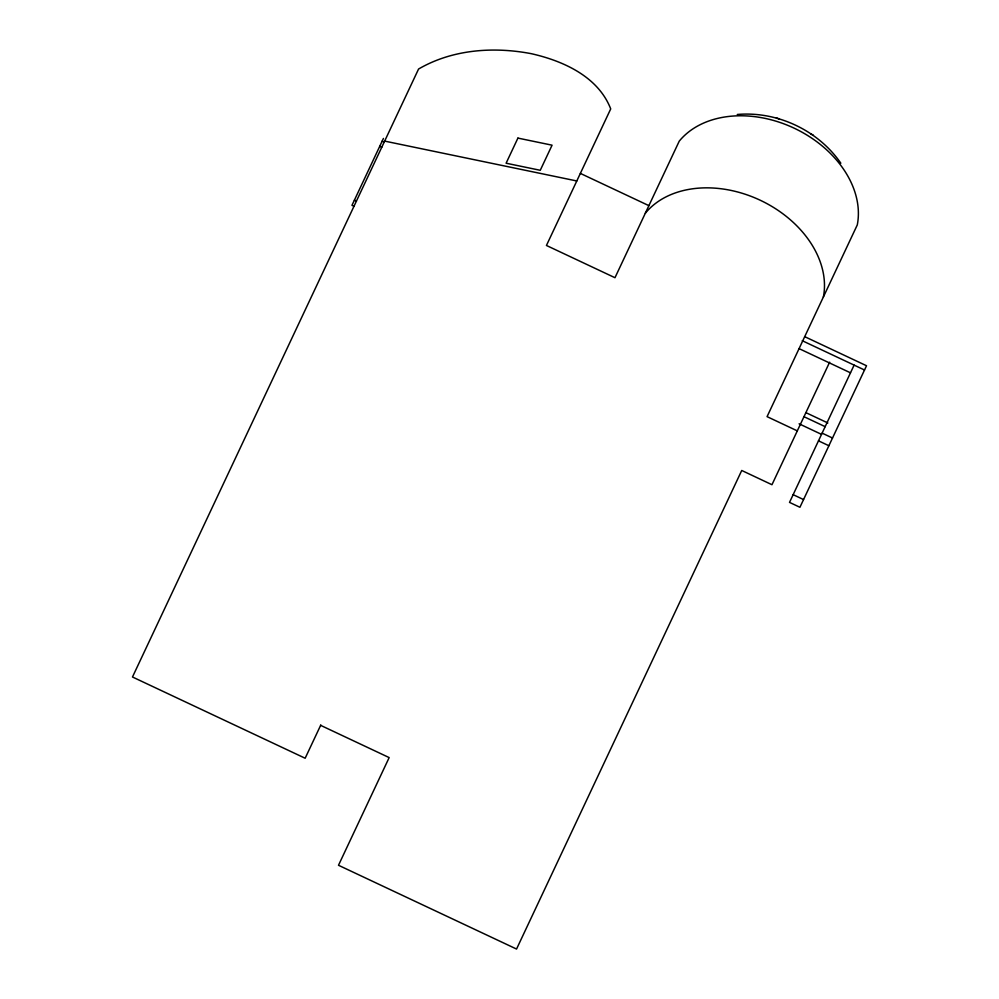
<?xml version="1.0" encoding="UTF-8"?>
<svg xmlns="http://www.w3.org/2000/svg" width="999" height="999" viewBox="0 0 999 999"><rect width="100%" height="100%" fill="white"/><g stroke="black" fill="none" stroke-linecap="round" stroke-linejoin="round"><path stroke-width="1.5" d="M383.441 138.436L351.96 205.344L353.983 206.293M320.804 724.987L305.157 758.241L132.48 676.997L418.569 69.031C452.31 49.351 493.469 46.454 531.243 53.671C563.036 60.839 598.126 76.498 610.714 108.903L546.441 245.467L614.972 277.71L679.245 141.146A100.075 74.251 25.2 0 1 794.093 128.147A100.075 74.251 25.2 0 1 857.279 224.937L767.07 416.645L797.302 430.869M829.632 362.175L771.965 484.715L741.733 470.479L516.545 949.05L338.499 865.271L389.16 757.592L320.629 725.349M854.12 365.11L789.522 502.385L799.924 507.28L866.52 365.746L804.657 336.638M737.262 114.485C777.197 110.989 818.081 130.22 840.846 163.224M384.652 141.096L576.798 180.969M776.273 117.832L779.12 118.918M580.357 173.401L648.888 205.644M382.155 141.184L384.165 142.133M802.259 340.709L864.51 370.005M379.72 146.341L381.743 147.29M799.075 348.626L850.499 372.827M354.395 200.187L356.406 201.136M805.881 412.637L827.846 422.977M803.97 416.695L825.162 426.66M822.115 433.129L832.504 438.024M799.1 423.813L821.528 434.365M818.493 440.834L828.883 445.729M793.156 494.68L803.546 499.562M810.751 133.804L813.398 135.302M645.329 213.224A100.075 74.251 25.2 0 1 760.177 200.212A100.075 74.251 25.2 0 1 823.376 297.003M517.919 138.099L506.106 163.212L540.259 170.292L552.072 145.18L517.919 138.099"/></g></svg>
